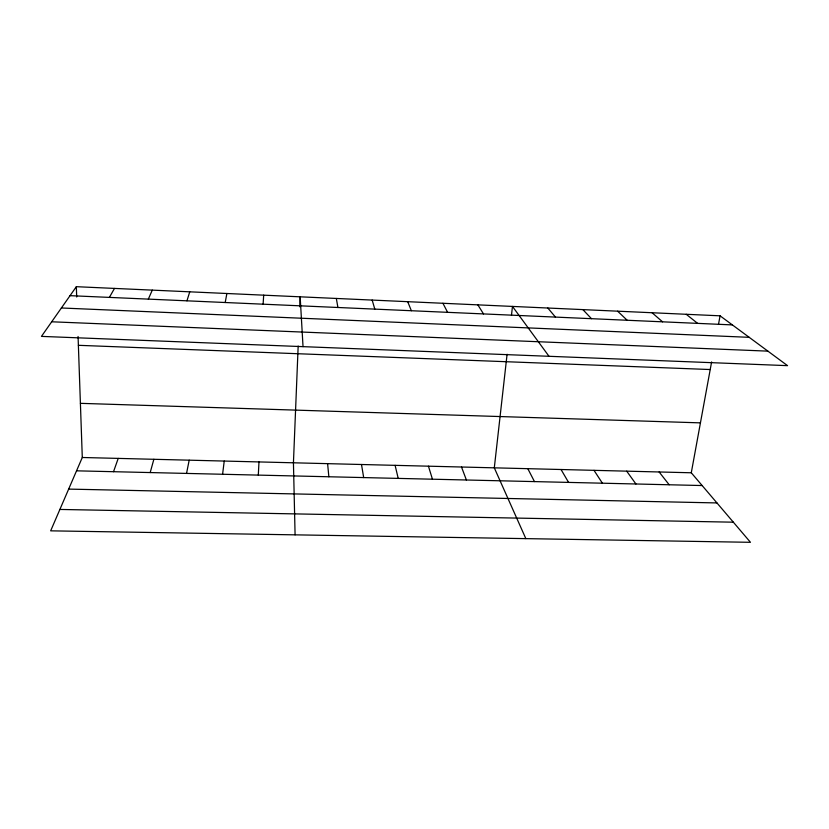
<?xml version="1.0" encoding="UTF-8"?>
<svg xmlns="http://www.w3.org/2000/svg" width="829" height="829" viewBox="0 0 829 829"><rect width="100%" height="100%" fill="white"/><g stroke="black" fill="none" stroke-linecap="round" stroke-linejoin="round"><path stroke-width="1.24" d="M298.171 346.045L293.435 462.789L295.083 534.85M299.756 306.813L300.16 296.823L303.031 346.646M258.306 475.11L258.98 461.929M263.114 304.181L263.684 295.165M507.089 354.242L494.302 467.836L525.845 538.632M511.472 315.31L512.467 306.429L549.005 356.294M222.587 474.271L224.234 461.059M78.071 336.481L82.289 457.494L50.662 530.84L750.473 542.311L691.282 472.779L711.614 361.931M718.484 324.44L720.069 315.818L76.341 286.689L41.45 336.387L787.55 365.651L720.069 315.818M225.208 302.512L226.877 293.507M186.546 473.421L189.188 460.178M150.194 472.561L153.862 459.287M186.95 300.823L189.748 291.818M113.521 471.701L118.226 458.396M148.339 299.114L152.287 290.129M109.376 297.393L114.485 288.419M59.885 509.441L733.344 522.187M68.662 489.1L716.95 502.934M76.537 470.831L702.142 485.545M82.289 457.494L691.282 472.779M80.403 403.34L700.432 422.863M78.382 345.31L710.215 369.537M51.699 321.787L767.903 351.144M61.387 307.984L749.198 337.33M70.04 295.663L732.37 324.906M686.215 314.284L697.624 323.372M652.071 312.74L662.558 321.828M617.626 311.186L627.18 320.263M582.88 309.611L591.481 318.688M547.824 308.025L555.461 317.092M659.128 471.97L669.179 484.768M626.703 471.162L635.926 483.991M594.01 470.344L602.393 483.203M477.846 304.854L483.514 313.922M561.046 469.515L568.58 482.405M442.924 303.279L447.598 312.326M527.814 468.675L534.467 481.597M407.702 301.683L411.36 310.73M461.504 467.017L466.406 480.001M428.438 466.178L432.448 479.203M372.169 300.077L374.801 309.113M395.101 465.349L398.21 478.395M336.325 298.45L337.911 307.486M361.496 464.499L363.682 477.587M327.6 463.649L328.854 476.768M76.341 286.689L76.693 296.989"/></g></svg>
